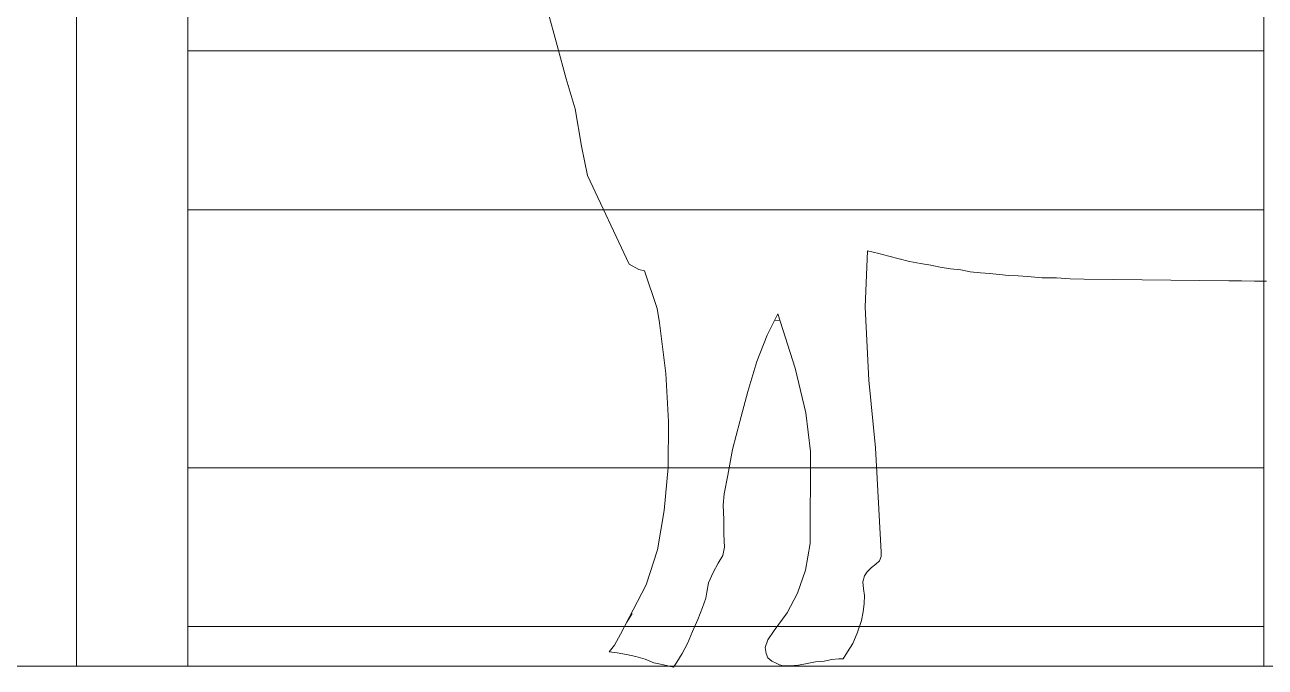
# Model space of a CAD drawing. Header units: millimetres. Extents: x 73 to 57768, y -40361 to 10065.
# Drawn here: x 31437.2 to 31593.4, y 7877.2 to 7958.1 of the extents above; entities that cross this region are included whole.
import ezdxf

# ---------------------------------------------------------------- set-up
doc = ezdxf.new("R2010")
doc.units = ezdxf.units.MM
doc.layers.add('pogled', color=7, linetype='Continuous', lineweight=5, true_color=0x8db1c3)

msp = doc.modelspace()

# ---------------------------------------------------------------- linework, layer by layer
at = {"layer": 'pogled'}
for p, q in [((31502.978, 7959.915), (31504.219, 7955.478)), ((31502.978, 7959.915), (31504.219, 7955.478)), ((31502.978, 7959.915), (31504.219, 7955.478)), ((31502.978, 7959.915), (31504.219, 7955.478)), ((31504.219, 7955.478), (31505.355, 7951.259)), ((31504.219, 7955.478), (31505.355, 7951.259)), ((31504.219, 7955.478), (31505.355, 7951.259)), ((31504.219, 7955.478), (31505.355, 7951.259)), ((31505.355, 7951.259), (31506.496, 7947.47)), ((31505.355, 7951.259), (31506.496, 7947.47)), ((31505.355, 7951.259), (31506.496, 7947.47)), ((31505.355, 7951.259), (31506.496, 7947.47)), ((31506.496, 7947.47), (31507.266, 7942.789)), ((31506.496, 7947.47), (31507.266, 7942.789)), ((31506.496, 7947.47), (31507.266, 7942.789)), ((31506.496, 7947.47), (31507.266, 7942.789)), ((31507.266, 7942.789), (31508.02, 7939.084)), ((31507.266, 7942.789), (31508.02, 7939.084)), ((31507.266, 7942.789), (31508.02, 7939.084)), ((31507.266, 7942.789), (31508.02, 7939.084)), ((31513.277, 7927.923), (31508.02, 7939.084)), ((31513.277, 7927.923), (31508.02, 7939.084)), ((31513.277, 7927.923), (31508.02, 7939.084)), ((31513.277, 7927.923), (31508.02, 7939.084)), ((31543.007, 7922.492), (31543.308, 7929.606)), ((31543.007, 7922.492), (31543.308, 7929.606)), ((31543.007, 7922.492), (31543.308, 7929.606)), ((31543.007, 7922.492), (31543.308, 7929.606)), ((31543.308, 7929.606), (31544.706, 7929.266)), ((31543.308, 7929.606), (31544.706, 7929.266)), ((31543.308, 7929.606), (31544.706, 7929.266)), ((31543.308, 7929.606), (31544.706, 7929.266)), ((31544.706, 7929.266), (31545.996, 7928.927)), ((31544.706, 7929.266), (31545.996, 7928.927)), ((31544.706, 7929.266), (31545.996, 7928.927)), ((31544.706, 7929.266), (31545.996, 7928.927)), ((31513.277, 7927.923), (31514.484, 7927.255)), ((31513.277, 7927.923), (31514.484, 7927.255)), ((31513.277, 7927.923), (31514.484, 7927.255)), ((31513.277, 7927.923), (31514.484, 7927.255)), ((31545.996, 7928.927), (31547.286, 7928.588)), ((31545.996, 7928.927), (31547.286, 7928.588)), ((31545.996, 7928.927), (31547.286, 7928.588)), ((31545.996, 7928.927), (31547.286, 7928.588)), ((31547.286, 7928.588), (31548.576, 7928.249)), ((31547.286, 7928.588), (31548.576, 7928.249)), ((31547.286, 7928.588), (31548.576, 7928.249)), ((31547.286, 7928.588), (31548.576, 7928.249)), ((31548.576, 7928.249), (31549.976, 7928.017)), ((31548.576, 7928.249), (31549.976, 7928.017)), ((31548.576, 7928.249), (31549.976, 7928.017)), ((31548.576, 7928.249), (31549.976, 7928.017)), ((31549.976, 7928.017), (31551.267, 7927.786)), ((31549.976, 7928.017), (31551.267, 7927.786)), ((31549.976, 7928.017), (31551.267, 7927.786)), ((31549.976, 7928.017), (31551.267, 7927.786)), ((31551.267, 7927.786), (31552.451, 7927.556)), ((31551.267, 7927.786), (31552.451, 7927.556)), ((31551.267, 7927.786), (31552.451, 7927.556)), ((31551.267, 7927.786), (31552.451, 7927.556)), ((31514.484, 7927.255), (31515.226, 7927.089)), ((31514.484, 7927.255), (31515.226, 7927.089)), ((31514.484, 7927.255), (31515.226, 7927.089)), ((31514.484, 7927.255), (31515.226, 7927.089)), ((31515.226, 7927.089), (31516.786, 7922.339)), ((31515.226, 7927.089), (31516.786, 7922.339)), ((31515.226, 7927.089), (31516.786, 7922.339)), ((31515.226, 7927.089), (31516.786, 7922.339)), ((31552.451, 7927.556), (31553.742, 7927.325)), ((31552.451, 7927.556), (31553.742, 7927.325)), ((31552.451, 7927.556), (31553.742, 7927.325)), ((31552.451, 7927.556), (31553.742, 7927.325)), ((31553.742, 7927.325), (31555.035, 7927.201)), ((31553.742, 7927.325), (31555.035, 7927.201)), ((31553.742, 7927.325), (31555.035, 7927.201)), ((31553.742, 7927.325), (31555.035, 7927.201)), ((31555.035, 7927.201), (31556.219, 7926.971)), ((31555.035, 7927.201), (31556.219, 7926.971)), ((31555.035, 7927.201), (31556.219, 7926.971)), ((31555.035, 7927.201), (31556.219, 7926.971)), ((31556.219, 7926.971), (31557.511, 7926.848)), ((31556.219, 7926.971), (31557.511, 7926.848)), ((31556.219, 7926.971), (31557.511, 7926.848)), ((31556.219, 7926.971), (31557.511, 7926.848)), ((31557.511, 7926.848), (31558.696, 7926.726)), ((31557.511, 7926.848), (31558.696, 7926.726)), ((31557.511, 7926.848), (31558.696, 7926.726)), ((31557.511, 7926.848), (31558.696, 7926.726)), ((31558.696, 7926.726), (31559.881, 7926.604)), ((31558.696, 7926.726), (31559.881, 7926.604)), ((31558.696, 7926.726), (31559.881, 7926.604)), ((31558.696, 7926.726), (31559.881, 7926.604)), ((31559.881, 7926.604), (31561.066, 7926.482)), ((31559.881, 7926.604), (31561.066, 7926.482)), ((31559.881, 7926.604), (31561.066, 7926.482)), ((31559.881, 7926.604), (31561.066, 7926.482)), ((31561.066, 7926.482), (31562.252, 7926.468)), ((31561.066, 7926.482), (31562.252, 7926.468)), ((31561.066, 7926.482), (31562.252, 7926.468)), ((31561.066, 7926.482), (31562.252, 7926.468)), ((31562.252, 7926.468), (31563.437, 7926.346)), ((31562.252, 7926.468), (31563.437, 7926.346)), ((31562.252, 7926.468), (31563.437, 7926.346)), ((31562.252, 7926.468), (31563.437, 7926.346)), ((31563.437, 7926.346), (31565.269, 7926.216)), ((31563.437, 7926.346), (31565.269, 7926.216)), ((31563.437, 7926.346), (31565.269, 7926.216)), ((31563.437, 7926.346), (31565.269, 7926.216)), ((31565.269, 7926.216), (31567.102, 7926.194)), ((31565.269, 7926.216), (31567.102, 7926.194)), ((31565.269, 7926.216), (31567.102, 7926.194)), ((31565.269, 7926.216), (31567.102, 7926.194)), ((31567.102, 7926.194), (31568.826, 7926.066)), ((31567.102, 7926.194), (31568.826, 7926.066)), ((31567.102, 7926.194), (31568.826, 7926.066)), ((31567.102, 7926.194), (31568.826, 7926.066)), ((31568.826, 7926.066), (31570.552, 7926.045)), ((31568.826, 7926.066), (31570.552, 7926.045)), ((31568.826, 7926.066), (31570.552, 7926.045)), ((31568.826, 7926.066), (31570.552, 7926.045)), ((31570.552, 7926.045), (31588.776, 7925.827)), ((31570.552, 7926.045), (31588.776, 7925.827)), ((31570.552, 7926.045), (31588.776, 7925.827)), ((31570.552, 7926.045), (31588.776, 7925.827)), ((31588.776, 7925.827), (31590.393, 7925.808)), ((31588.776, 7925.827), (31590.393, 7925.808)), ((31588.776, 7925.827), (31590.393, 7925.808)), ((31588.776, 7925.827), (31590.393, 7925.808)), ((31590.393, 7925.808), (31592.011, 7925.789)), ((31590.393, 7925.808), (31592.011, 7925.789)), ((31590.393, 7925.808), (31592.011, 7925.789)), ((31590.393, 7925.808), (31592.011, 7925.789)), ((31592.011, 7925.789), (31593.521, 7925.771)), ((31592.011, 7925.789), (31593.521, 7925.771)), ((31592.011, 7925.789), (31593.521, 7925.771)), ((31592.011, 7925.789), (31593.521, 7925.771)), ((31516.786, 7922.339), (31517.1, 7920.537)), ((31516.786, 7922.339), (31517.1, 7920.537)), ((31516.786, 7922.339), (31517.1, 7920.537)), ((31516.786, 7922.339), (31517.1, 7920.537)), ((31530.67, 7918.972), (31531.996, 7921.653)), ((31530.67, 7918.972), (31531.996, 7921.653)), ((31530.67, 7918.972), (31531.996, 7921.653)), ((31530.67, 7918.972), (31531.996, 7921.653)), ((31531.996, 7921.653), (31534.18, 7914.832)), ((31531.996, 7921.653), (31534.18, 7914.832)), ((31531.996, 7921.653), (31534.18, 7914.832)), ((31531.996, 7921.653), (31534.18, 7914.832)), ((31543.437, 7913.319), (31543.007, 7922.492)), ((31543.437, 7913.319), (31543.007, 7922.492)), ((31543.437, 7913.319), (31543.007, 7922.492)), ((31543.437, 7913.319), (31543.007, 7922.492)), ((31517.1, 7920.537), (31517.886, 7914.164)), ((31517.1, 7920.537), (31517.886, 7914.164)), ((31517.1, 7920.537), (31517.886, 7914.164)), ((31517.1, 7920.537), (31517.886, 7914.164)), ((31532.25, 7920.86), (31531.597, 7920.845)), ((31532.25, 7920.86), (31531.597, 7920.845)), ((31532.25, 7920.86), (31531.597, 7920.845)), ((31532.25, 7920.86), (31531.597, 7920.845)), ((31529.336, 7915.645), (31530.67, 7918.972)), ((31529.336, 7915.645), (31530.67, 7918.972)), ((31529.336, 7915.645), (31530.67, 7918.972)), ((31529.336, 7915.645), (31530.67, 7918.972)), ((31528.213, 7911.883), (31529.336, 7915.645)), ((31528.213, 7911.883), (31529.336, 7915.645)), ((31528.213, 7911.883), (31529.336, 7915.645)), ((31528.213, 7911.883), (31529.336, 7915.645)), ((31517.886, 7914.164), (31518.245, 7908.12)), ((31517.886, 7914.164), (31518.245, 7908.12)), ((31517.886, 7914.164), (31518.245, 7908.12)), ((31517.886, 7914.164), (31518.245, 7908.12)), ((31534.18, 7914.832), (31535.515, 7909.208)), ((31534.18, 7914.832), (31535.515, 7909.208)), ((31534.18, 7914.832), (31535.515, 7909.208)), ((31534.18, 7914.832), (31535.515, 7909.208)), ((31544.306, 7904.789), (31543.437, 7913.319)), ((31544.306, 7904.789), (31543.437, 7913.319)), ((31544.306, 7904.789), (31543.437, 7913.319)), ((31544.306, 7904.789), (31543.437, 7913.319)), ((31527.197, 7908.121), (31528.213, 7911.883)), ((31527.197, 7908.121), (31528.213, 7911.883)), ((31527.197, 7908.121), (31528.213, 7911.883)), ((31527.197, 7908.121), (31528.213, 7911.883)), ((31535.515, 7909.208), (31536.104, 7904.347)), ((31535.515, 7909.208), (31536.104, 7904.347)), ((31535.515, 7909.208), (31536.104, 7904.347)), ((31535.515, 7909.208), (31536.104, 7904.347)), ((31518.245, 7908.12), (31518.176, 7902.297)), ((31518.245, 7908.12), (31518.176, 7902.297)), ((31518.245, 7908.12), (31518.176, 7902.297)), ((31518.245, 7908.12), (31518.176, 7902.297)), ((31526.292, 7904.573), (31527.197, 7908.121)), ((31526.292, 7904.573), (31527.197, 7908.121)), ((31526.292, 7904.573), (31527.197, 7908.121)), ((31526.292, 7904.573), (31527.197, 7908.121)), ((31525.714, 7901.344), (31526.292, 7904.573)), ((31525.714, 7901.344), (31526.292, 7904.573)), ((31525.714, 7901.344), (31526.292, 7904.573)), ((31525.714, 7901.344), (31526.292, 7904.573)), ((31536.104, 7904.347), (31536.073, 7892.725)), ((31536.104, 7904.347), (31536.073, 7892.725)), ((31536.104, 7904.347), (31536.073, 7892.725)), ((31536.104, 7904.347), (31536.073, 7892.725)), ((31545.011, 7891.648), (31544.306, 7904.789)), ((31545.011, 7891.648), (31544.306, 7904.789)), ((31545.011, 7891.648), (31544.306, 7904.789)), ((31545.011, 7891.648), (31544.306, 7904.789)), ((31518.176, 7902.297), (31517.68, 7896.91)), ((31518.176, 7902.297), (31517.68, 7896.91)), ((31518.176, 7902.297), (31517.68, 7896.91)), ((31518.176, 7902.297), (31517.68, 7896.91)), ((31525.254, 7898.977), (31525.714, 7901.344)), ((31525.254, 7898.977), (31525.714, 7901.344)), ((31525.254, 7898.977), (31525.714, 7901.344)), ((31525.254, 7898.977), (31525.714, 7901.344)), ((31525.13, 7897.576), (31525.254, 7898.977)), ((31525.13, 7897.576), (31525.254, 7898.977)), ((31525.13, 7897.576), (31525.254, 7898.977)), ((31525.13, 7897.576), (31525.254, 7898.977)), ((31517.68, 7896.91), (31516.866, 7891.959)), ((31517.68, 7896.91), (31516.866, 7891.959)), ((31517.68, 7896.91), (31516.866, 7891.959)), ((31517.68, 7896.91), (31516.866, 7891.959)), ((31525.216, 7895.742), (31525.13, 7897.576)), ((31525.216, 7895.742), (31525.13, 7897.576)), ((31525.216, 7895.742), (31525.13, 7897.576)), ((31525.216, 7895.742), (31525.13, 7897.576)), ((31525.194, 7893.908), (31525.216, 7895.742)), ((31525.194, 7893.908), (31525.216, 7895.742)), ((31525.194, 7893.908), (31525.216, 7895.742)), ((31525.194, 7893.908), (31525.216, 7895.742)), ((31525.282, 7892.29), (31525.194, 7893.908)), ((31525.282, 7892.29), (31525.194, 7893.908)), ((31525.282, 7892.29), (31525.194, 7893.908)), ((31525.282, 7892.29), (31525.194, 7893.908)), ((31516.866, 7891.959), (31515.411, 7887.554)), ((31516.866, 7891.959), (31515.411, 7887.554)), ((31516.866, 7891.959), (31515.411, 7887.554)), ((31516.866, 7891.959), (31515.411, 7887.554)), ((31525.054, 7891.214), (31525.282, 7892.29)), ((31525.054, 7891.214), (31525.282, 7892.29)), ((31525.054, 7891.214), (31525.282, 7892.29)), ((31525.054, 7891.214), (31525.282, 7892.29)), ((31536.073, 7892.725), (31535.493, 7889.389)), ((31536.073, 7892.725), (31535.493, 7889.389)), ((31536.073, 7892.725), (31535.493, 7889.389)), ((31536.073, 7892.725), (31535.493, 7889.389)), ((31523.842, 7889.071), (31524.503, 7890.25)), ((31523.842, 7889.071), (31524.503, 7890.25)), ((31523.842, 7889.071), (31524.503, 7890.25)), ((31523.842, 7889.071), (31524.503, 7890.25)), ((31524.503, 7890.25), (31525.054, 7891.214)), ((31524.503, 7890.25), (31525.054, 7891.214)), ((31524.503, 7890.25), (31525.054, 7891.214)), ((31524.503, 7890.25), (31525.054, 7891.214)), ((31543.802, 7889.721), (31544.346, 7890.146)), ((31543.802, 7889.721), (31544.346, 7890.146)), ((31543.802, 7889.721), (31544.346, 7890.146)), ((31543.802, 7889.721), (31544.346, 7890.146)), ((31544.346, 7890.146), (31544.783, 7890.572)), ((31544.346, 7890.146), (31544.783, 7890.572)), ((31544.346, 7890.146), (31544.783, 7890.572)), ((31544.346, 7890.146), (31544.783, 7890.572)), ((31544.783, 7890.572), (31545.005, 7891.109)), ((31544.783, 7890.572), (31545.005, 7891.109)), ((31544.783, 7890.572), (31545.005, 7891.109)), ((31544.783, 7890.572), (31545.005, 7891.109)), ((31545.005, 7891.109), (31545.011, 7891.648)), ((31545.005, 7891.109), (31545.011, 7891.648)), ((31545.005, 7891.109), (31545.011, 7891.648)), ((31545.005, 7891.109), (31545.011, 7891.648)), ((31523.287, 7887.784), (31523.842, 7889.071)), ((31523.287, 7887.784), (31523.842, 7889.071)), ((31523.287, 7887.784), (31523.842, 7889.071)), ((31523.287, 7887.784), (31523.842, 7889.071)), ((31535.493, 7889.389), (31534.488, 7886.489)), ((31535.493, 7889.389), (31534.488, 7886.489)), ((31535.493, 7889.389), (31534.488, 7886.489)), ((31535.493, 7889.389), (31534.488, 7886.489)), ((31542.702, 7887.901), (31542.926, 7888.653)), ((31542.702, 7887.901), (31542.926, 7888.653)), ((31542.702, 7887.901), (31542.926, 7888.653)), ((31542.702, 7887.901), (31542.926, 7888.653)), ((31542.926, 7888.653), (31543.256, 7889.188)), ((31542.926, 7888.653), (31543.256, 7889.188)), ((31542.926, 7888.653), (31543.256, 7889.188)), ((31542.926, 7888.653), (31543.256, 7889.188)), ((31543.256, 7889.188), (31543.802, 7889.721)), ((31543.256, 7889.188), (31543.802, 7889.721)), ((31543.256, 7889.188), (31543.802, 7889.721)), ((31543.256, 7889.188), (31543.802, 7889.721)), ((31515.411, 7887.554), (31514.892, 7886.485)), ((31515.411, 7887.554), (31514.892, 7886.485)), ((31515.411, 7887.554), (31514.892, 7886.485)), ((31515.411, 7887.554), (31514.892, 7886.485)), ((31523.057, 7886.6), (31523.287, 7887.784)), ((31523.057, 7886.6), (31523.287, 7887.784)), ((31523.057, 7886.6), (31523.287, 7887.784)), ((31523.057, 7886.6), (31523.287, 7887.784)), ((31542.799, 7887.037), (31542.702, 7887.901)), ((31542.799, 7887.037), (31542.702, 7887.901)), ((31542.799, 7887.037), (31542.702, 7887.901)), ((31542.799, 7887.037), (31542.702, 7887.901)), ((31542.897, 7886.173), (31542.799, 7887.037)), ((31542.897, 7886.173), (31542.799, 7887.037)), ((31542.897, 7886.173), (31542.799, 7887.037)), ((31542.897, 7886.173), (31542.799, 7887.037)), ((31514.862, 7886.489), (31512.209, 7881.337)), ((31514.862, 7886.489), (31512.209, 7881.337)), ((31514.862, 7886.489), (31512.209, 7881.337)), ((31514.862, 7886.489), (31512.209, 7881.337)), ((31522.495, 7884.666), (31522.94, 7885.847)), ((31522.495, 7884.666), (31522.94, 7885.847)), ((31522.495, 7884.666), (31522.94, 7885.847)), ((31522.495, 7884.666), (31522.94, 7885.847)), ((31522.94, 7885.847), (31523.057, 7886.6)), ((31522.94, 7885.847), (31523.057, 7886.6)), ((31522.94, 7885.847), (31523.057, 7886.6)), ((31522.94, 7885.847), (31523.057, 7886.6)), ((31534.488, 7886.489), (31533.164, 7884.024)), ((31534.488, 7886.489), (31533.164, 7884.024)), ((31534.488, 7886.489), (31533.164, 7884.024)), ((31534.488, 7886.489), (31533.164, 7884.024)), ((31542.885, 7885.202), (31542.897, 7886.173)), ((31542.885, 7885.202), (31542.897, 7886.173)), ((31542.885, 7885.202), (31542.897, 7886.173)), ((31542.885, 7885.202), (31542.897, 7886.173)), ((31513.642, 7883.909), (31512.982, 7882.838)), ((31513.642, 7883.909), (31512.982, 7882.838)), ((31513.642, 7883.909), (31512.982, 7882.838)), ((31513.642, 7883.909), (31512.982, 7882.838)), ((31521.938, 7883.162), (31522.495, 7884.666)), ((31521.938, 7883.162), (31522.495, 7884.666)), ((31521.938, 7883.162), (31522.495, 7884.666)), ((31521.938, 7883.162), (31522.495, 7884.666)), ((31533.164, 7884.024), (31531.52, 7881.779)), ((31533.164, 7884.024), (31531.52, 7881.779)), ((31533.164, 7884.024), (31531.52, 7881.779)), ((31533.164, 7884.024), (31531.52, 7881.779)), ((31542.536, 7883.049), (31542.764, 7884.125)), ((31542.536, 7883.049), (31542.764, 7884.125)), ((31542.536, 7883.049), (31542.764, 7884.125)), ((31542.536, 7883.049), (31542.764, 7884.125)), ((31542.764, 7884.125), (31542.885, 7885.202)), ((31542.764, 7884.125), (31542.885, 7885.202)), ((31542.764, 7884.125), (31542.885, 7885.202)), ((31542.764, 7884.125), (31542.885, 7885.202)), ((31521.273, 7881.66), (31521.938, 7883.162)), ((31521.273, 7881.66), (31521.938, 7883.162)), ((31521.273, 7881.66), (31521.938, 7883.162)), ((31521.273, 7881.66), (31521.938, 7883.162)), ((31541.977, 7881.438), (31542.536, 7883.049)), ((31541.977, 7881.438), (31542.536, 7883.049)), ((31541.977, 7881.438), (31542.536, 7883.049)), ((31541.977, 7881.438), (31542.536, 7883.049)), ((31512.209, 7881.337), (31511.438, 7879.944)), ((31512.209, 7881.337), (31511.438, 7879.944)), ((31512.209, 7881.337), (31511.438, 7879.944)), ((31512.209, 7881.337), (31511.438, 7879.944)), ((31520.608, 7880.158), (31521.273, 7881.66)), ((31520.608, 7880.158), (31521.273, 7881.66)), ((31520.608, 7880.158), (31521.273, 7881.66)), ((31520.608, 7880.158), (31521.273, 7881.66)), ((31531.52, 7881.779), (31530.751, 7880.602)), ((31531.52, 7881.779), (31530.751, 7880.602)), ((31531.52, 7881.779), (31530.751, 7880.602)), ((31531.52, 7881.779), (31530.751, 7880.602)), ((31541.423, 7880.151), (31541.977, 7881.438)), ((31541.423, 7880.151), (31541.977, 7881.438)), ((31541.423, 7880.151), (31541.977, 7881.438)), ((31541.423, 7880.151), (31541.977, 7881.438)), ((31511.438, 7879.944), (31510.78, 7879.089)), ((31511.438, 7879.944), (31510.78, 7879.089)), ((31511.438, 7879.944), (31510.78, 7879.089)), ((31511.438, 7879.944), (31510.78, 7879.089)), ((31519.945, 7878.872), (31520.608, 7880.158)), ((31519.945, 7878.872), (31520.608, 7880.158)), ((31519.945, 7878.872), (31520.608, 7880.158)), ((31519.945, 7878.872), (31520.608, 7880.158)), ((31530.751, 7880.602), (31530.416, 7879.635)), ((31530.751, 7880.602), (31530.416, 7879.635)), ((31530.751, 7880.602), (31530.416, 7879.635)), ((31530.751, 7880.602), (31530.416, 7879.635)), ((31530.416, 7879.635), (31530.514, 7878.879)), ((31530.416, 7879.635), (31530.514, 7878.879)), ((31530.416, 7879.635), (31530.514, 7878.879)), ((31530.416, 7879.635), (31530.514, 7878.879)), ((31540.763, 7879.08), (31541.423, 7880.151)), ((31540.763, 7879.08), (31541.423, 7880.151)), ((31540.763, 7879.08), (31541.423, 7880.151)), ((31540.763, 7879.08), (31541.423, 7880.151)), ((31510.78, 7879.089), (31511.75, 7878.97)), ((31510.78, 7879.089), (31511.75, 7878.97)), ((31510.78, 7879.089), (31511.75, 7878.97)), ((31510.78, 7879.089), (31511.75, 7878.97)), ((31511.75, 7878.97), (31512.933, 7878.74)), ((31511.75, 7878.97), (31512.933, 7878.74)), ((31511.75, 7878.97), (31512.933, 7878.74)), ((31511.75, 7878.97), (31512.933, 7878.74)), ((31512.933, 7878.74), (31514.117, 7878.51)), ((31512.933, 7878.74), (31514.117, 7878.51)), ((31512.933, 7878.74), (31514.117, 7878.51)), ((31512.933, 7878.74), (31514.117, 7878.51)), ((31514.117, 7878.51), (31515.299, 7878.173)), ((31514.117, 7878.51), (31515.299, 7878.173)), ((31514.117, 7878.51), (31515.299, 7878.173)), ((31514.117, 7878.51), (31515.299, 7878.173)), ((31515.299, 7878.173), (31516.372, 7877.728)), ((31515.299, 7878.173), (31516.372, 7877.728)), ((31515.299, 7878.173), (31516.372, 7877.728)), ((31515.299, 7878.173), (31516.372, 7877.728)), ((31516.372, 7877.728), (31517.448, 7877.5)), ((31516.372, 7877.728), (31517.448, 7877.5)), ((31516.372, 7877.728), (31517.448, 7877.5)), ((31516.372, 7877.728), (31517.448, 7877.5)), ((31518.846, 7877.16), (31519.285, 7877.801)), ((31518.846, 7877.16), (31519.285, 7877.801)), ((31518.846, 7877.16), (31519.285, 7877.801)), ((31518.846, 7877.16), (31519.285, 7877.801)), ((31519.285, 7877.801), (31519.945, 7878.872)), ((31519.285, 7877.801), (31519.945, 7878.872)), ((31519.285, 7877.801), (31519.945, 7878.872)), ((31519.285, 7877.801), (31519.945, 7878.872)), ((31530.514, 7878.879), (31530.724, 7878.337)), ((31530.514, 7878.879), (31530.724, 7878.337)), ((31530.514, 7878.879), (31530.724, 7878.337)), ((31530.514, 7878.879), (31530.724, 7878.337)), ((31530.724, 7878.337), (31531.258, 7877.9)), ((31530.724, 7878.337), (31531.258, 7877.9)), ((31530.724, 7878.337), (31531.258, 7877.9)), ((31530.724, 7878.337), (31531.258, 7877.9)), ((31531.258, 7877.9), (31531.794, 7877.677)), ((31531.258, 7877.9), (31531.794, 7877.677)), ((31531.258, 7877.9), (31531.794, 7877.677)), ((31531.258, 7877.9), (31531.794, 7877.677)), ((31531.794, 7877.677), (31532.223, 7877.457)), ((31531.794, 7877.677), (31532.223, 7877.457)), ((31531.794, 7877.677), (31532.223, 7877.457)), ((31531.794, 7877.677), (31532.223, 7877.457)), ((31535.676, 7877.631), (31536.757, 7877.834)), ((31535.676, 7877.631), (31536.757, 7877.834)), ((31535.676, 7877.631), (31536.757, 7877.834)), ((31535.676, 7877.631), (31536.757, 7877.834)), ((31536.757, 7877.834), (31537.837, 7877.929)), ((31536.757, 7877.834), (31537.837, 7877.929)), ((31536.757, 7877.834), (31537.837, 7877.929)), ((31536.757, 7877.834), (31537.837, 7877.929)), ((31537.837, 7877.929), (31538.81, 7878.133)), ((31537.837, 7877.929), (31538.81, 7878.133)), ((31537.837, 7877.929), (31538.81, 7878.133)), ((31537.837, 7877.929), (31538.81, 7878.133)), ((31538.81, 7878.133), (31539.674, 7878.23)), ((31538.81, 7878.133), (31539.674, 7878.23)), ((31538.81, 7878.133), (31539.674, 7878.23)), ((31538.81, 7878.133), (31539.674, 7878.23)), ((31539.674, 7878.23), (31540.213, 7878.224)), ((31539.674, 7878.23), (31540.213, 7878.224)), ((31539.674, 7878.23), (31540.213, 7878.224)), ((31539.674, 7878.23), (31540.213, 7878.224)), ((31540.213, 7878.224), (31540.763, 7879.08)), ((31540.213, 7878.224), (31540.763, 7879.08)), ((31540.213, 7878.224), (31540.763, 7879.08)), ((31540.213, 7878.224), (31540.763, 7879.08)), ((31517.448, 7877.5), (31518.308, 7877.274)), ((31517.448, 7877.5), (31518.308, 7877.274)), ((31517.448, 7877.5), (31518.308, 7877.274)), ((31517.448, 7877.5), (31518.308, 7877.274)), ((31518.308, 7877.274), (31518.846, 7877.16)), ((31518.308, 7877.274), (31518.846, 7877.16)), ((31518.308, 7877.274), (31518.846, 7877.16)), ((31518.308, 7877.274), (31518.846, 7877.16)), ((31532.223, 7877.457), (31532.653, 7877.344)), ((31532.223, 7877.457), (31532.653, 7877.344)), ((31532.223, 7877.457), (31532.653, 7877.344)), ((31532.223, 7877.457), (31532.653, 7877.344)), ((31532.653, 7877.344), (31533.516, 7877.333)), ((31532.653, 7877.344), (31533.516, 7877.333)), ((31532.653, 7877.344), (31533.516, 7877.333)), ((31532.653, 7877.344), (31533.516, 7877.333)), ((31533.516, 7877.333), (31534.595, 7877.428)), ((31533.516, 7877.333), (31534.595, 7877.428)), ((31533.516, 7877.333), (31534.595, 7877.428)), ((31533.516, 7877.333), (31534.595, 7877.428)), ((31534.595, 7877.428), (31535.676, 7877.631)), ((31534.595, 7877.428), (31535.676, 7877.631)), ((31534.595, 7877.428), (31535.676, 7877.631)), ((31534.595, 7877.428), (31535.676, 7877.631))]:
    msp.add_line(p, q, dxfattribs=at)
for points in [[(31443.692, 7877.283), (31443.692, 8012.283)], [(31457.692, 7877.283), (31457.692, 8012.283)], [(31593.207, 7877.283), (31593.207, 8012.283)], [(31457.692, 7954.783), (31593.207, 7954.783)], [(31457.692, 7934.783), (31593.207, 7934.783)], [(31457.692, 7902.283), (31593.207, 7902.283)], [(31457.692, 7882.283), (31593.207, 7882.283)], [(31567.207, 7882.283), (31593.207, 7882.283)], [(31593.207, 7877.283), (31607.207, 7877.283)]]:
    msp.add_lwpolyline(points, dxfattribs=at)
at = {"layer": 'pogled', "ltscale": 5}
msp.add_lwpolyline([(32003.692, 7877.283), (31443.692, 7877.283), (31196.435, 7877.283)], dxfattribs=at)

doc.saveas('drawing.dxf')
